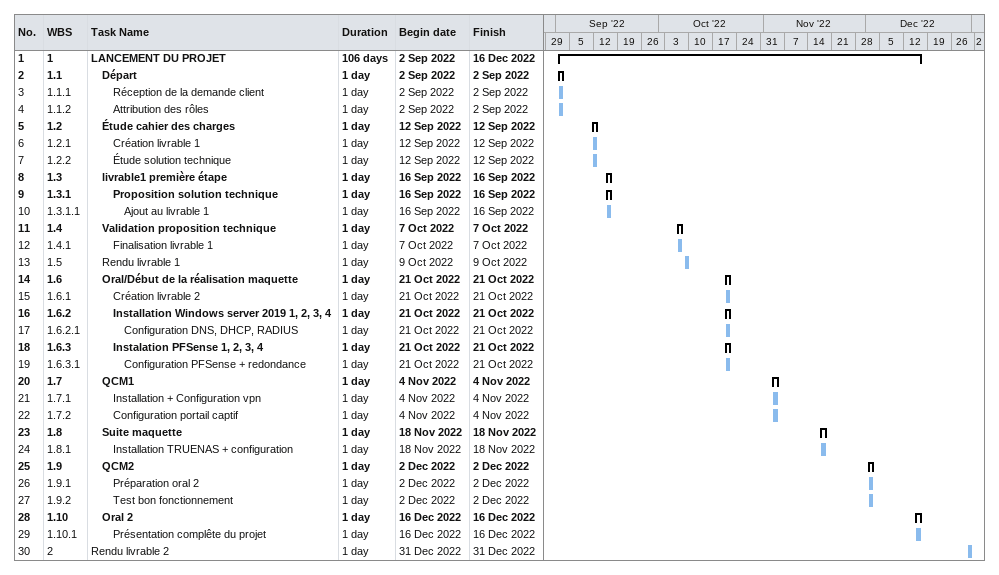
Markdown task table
| ID | WBS | Task | Duration | Start | Finish |
|---|---|---|---|---|---|
| 1 | 1 | **LANCEMENT DU PROJET** | 106d | 2022-09-02 | 2022-12-16 |
| 2 | 1.1 | **Départ** | 1d | 2022-09-02 | 2022-09-02 |
| 3 | 1.1.1 | Réception de la demande client | 1d | 2022-09-02 | 2022-09-02 |
| 4 | 1.1.2 | Attribution des rôles | 1d | 2022-09-02 | 2022-09-02 |
| 5 | 1.2 | **Étude cahier des charges** | 1d | 2022-09-12 | 2022-09-12 |
| 6 | 1.2.1 | Création livrable 1 | 1d | 2022-09-12 | 2022-09-12 |
| 7 | 1.2.2 | Étude solution technique | 1d | 2022-09-12 | 2022-09-12 |
| 8 | 1.3 | **livrable1 première étape** | 1d | 2022-09-16 | 2022-09-16 |
| 9 | 1.3.1 | **Proposition solution technique** | 1d | 2022-09-16 | 2022-09-16 |
| 10 | 1.3.1.1 | Ajout au livrable 1 | 1d | 2022-09-16 | 2022-09-16 |
| 11 | 1.4 | **Validation proposition technique** | 1d | 2022-10-07 | 2022-10-07 |
| 12 | 1.4.1 | Finalisation livrable 1 | 1d | 2022-10-07 | 2022-10-07 |
| 13 | 1.5 | Rendu livrable 1 | 1d | 2022-10-09 | 2022-10-09 |
| 14 | 1.6 | **Oral/Début de la réalisation maquette** | 1d | 2022-10-21 | 2022-10-21 |
| 15 | 1.6.1 | Création livrable 2 | 1d | 2022-10-21 | 2022-10-21 |
| 16 | 1.6.2 | **Installation Windows server 2019 1, 2, 3, 4** | 1d | 2022-10-21 | 2022-10-21 |
| 17 | 1.6.2.1 | Configuration DNS, DHCP, RADIUS | 1d | 2022-10-21 | 2022-10-21 |
| 18 | 1.6.3 | **Instalation PFSense 1, 2, 3, 4** | 1d | 2022-10-21 | 2022-10-21 |
| 19 | 1.6.3.1 | Configuration PFSense + redondance | 1d | 2022-10-21 | 2022-10-21 |
| 20 | 1.7 | **QCM1** | 1d | 2022-11-04 | 2022-11-04 |
| 21 | 1.7.1 | Installation + Configuration vpn | 1d | 2022-11-04 | 2022-11-04 |
| 22 | 1.7.2 | Configuration portail captif | 1d | 2022-11-04 | 2022-11-04 |
| 23 | 1.8 | **Suite maquette** | 1d | 2022-11-18 | 2022-11-18 |
| 24 | 1.8.1 | Installation TRUENAS + configuration | 1d | 2022-11-18 | 2022-11-18 |
| 25 | 1.9 | **QCM2** | 1d | 2022-12-02 | 2022-12-02 |
| 26 | 1.9.1 | Préparation oral 2 | 1d | 2022-12-02 | 2022-12-02 |
| 27 | 1.9.2 | Test bon fonctionnement | 1d | 2022-12-02 | 2022-12-02 |
| 28 | 1.10 | **Oral 2** | 1d | 2022-12-16 | 2022-12-16 |
| 29 | 1.10.1 | Présentation complête du projet | 1d | 2022-12-16 | 2022-12-16 |
| 30 | 2 | Rendu livrable 2 | 1d | 2022-12-31 | 2022-12-31 |
